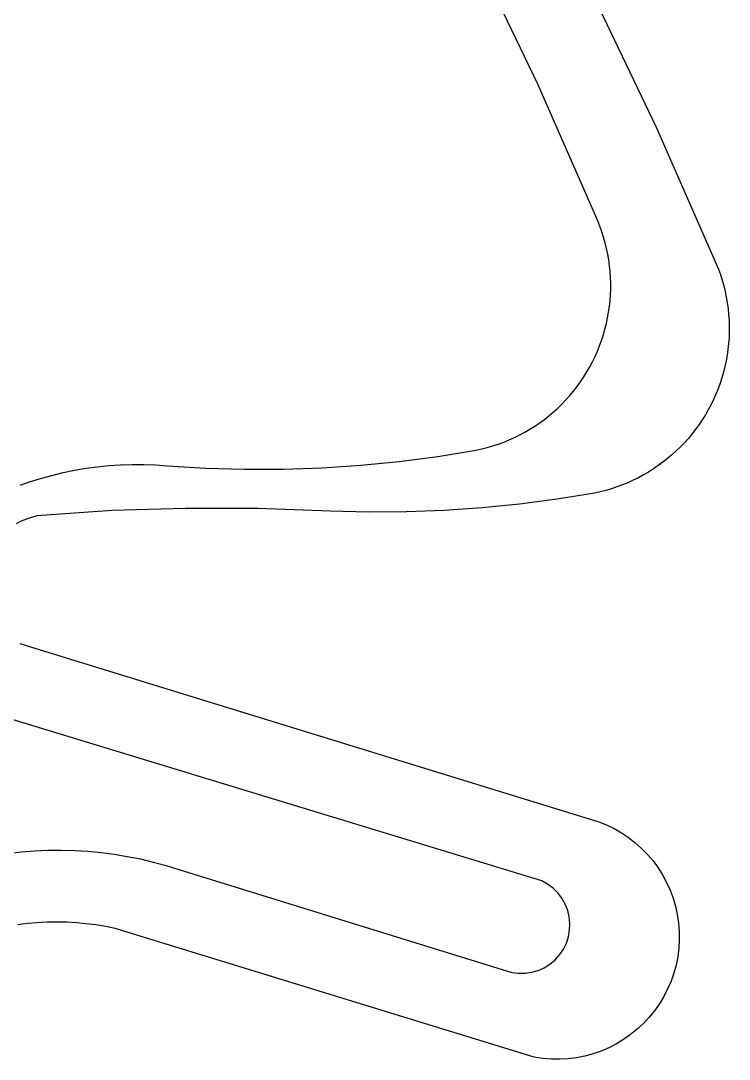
# Model space of a CAD drawing. Header units: millimetres. Extents: x 617751 to 636088, y 68402 to 77988.
# Drawn here: x 626776.1 to 626842.1, y 73664.1 to 73760.7 of the extents above; entities that cross this region are included whole.
import ezdxf

# ---------------------------------------------------------------- set-up
doc = ezdxf.new("R2010")
doc.units = ezdxf.units.MM
doc.header["$LTSCALE"] = 3
doc.header["$MEASUREMENT"] = 0
doc.layers.add('ALINHAMENTO PREDIAL', color=120, linetype='Continuous')

msp = doc.modelspace()

# ---------------------------------------------------------------- linework, layer by layer
at = {"layer": 'ALINHAMENTO PREDIAL'}
for points in [[(626776.09, 73717.541), (626776.933, 73717.843), (626777.966, 73718.17), (626779.009, 73718.461), (626780.062, 73718.716), (626781.123, 73718.935), (626782.19, 73719.116), (626783.264, 73719.261), (626784.341, 73719.369), (626785.422, 73719.439), (626786.505, 73719.471), (626787.588, 73719.467), (626788.67, 73719.425), (626789.75, 73719.345), (626793.351, 73719.133), (626796.957, 73719.033), (626800.564, 73719.046), (626804.168, 73719.172), (626807.767, 73719.411), (626811.357, 73719.762), (626814.934, 73720.225), (626818.495, 73720.8), (626819.024, 73720.916), (626819.549, 73721.05), (626820.068, 73721.202), (626820.582, 73721.373), (626821.09, 73721.56), (626821.591, 73721.766), (626822.084, 73721.988), (626822.57, 73722.228), (626823.047, 73722.484), (626823.515, 73722.757), (626823.973, 73723.045), (626824.421, 73723.35), (626824.857, 73723.67), (626825.283, 73724.004), (626825.697, 73724.354), (626826.098, 73724.717), (626826.487, 73725.094), (626826.862, 73725.485), (626827.223, 73725.888), (626827.57, 73726.303), (626827.903, 73726.73), (626828.221, 73727.169), (626828.523, 73727.618), (626828.809, 73728.078), (626829.079, 73728.547), (626829.333, 73729.025), (626829.57, 73729.512), (626829.791, 73730.006), (626829.993, 73730.508), (626830.179, 73731.017), (626830.346, 73731.532), (626830.496, 73732.052), (626830.627, 73732.578), (626830.74, 73733.107), (626830.835, 73733.64), (626830.911, 73734.176), (626830.969, 73734.715), (626831.008, 73735.255), (626831.028, 73735.796), (626831.029, 73736.337), (626831.012, 73736.878), (626830.975, 73737.419), (626830.92, 73737.957), (626830.847, 73738.494), (626830.755, 73739.027), (626830.644, 73739.557), (626830.515, 73740.083), (626830.368, 73740.604), (626830.203, 73741.12), (626830.02, 73741.629), (626829.82, 73742.132), (626824.243, 73754.846), (626818.242, 73767.365)], [(626776.09, 73717.541), (626776.933, 73717.843), (626777.966, 73718.17), (626779.009, 73718.461), (626780.062, 73718.716), (626781.123, 73718.935), (626782.19, 73719.116), (626783.264, 73719.261), (626784.341, 73719.369), (626785.422, 73719.439), (626786.505, 73719.471), (626787.588, 73719.467), (626788.67, 73719.425), (626789.75, 73719.345), (626793.351, 73719.133), (626796.957, 73719.033), (626800.564, 73719.046), (626804.168, 73719.172), (626807.767, 73719.411), (626811.357, 73719.762), (626814.934, 73720.225), (626818.495, 73720.8), (626819.024, 73720.916), (626819.549, 73721.05), (626820.068, 73721.202), (626820.582, 73721.373), (626821.09, 73721.56), (626821.591, 73721.766), (626822.084, 73721.988), (626822.57, 73722.228), (626823.047, 73722.484), (626823.515, 73722.757), (626823.973, 73723.045), (626824.421, 73723.35), (626824.857, 73723.67), (626825.283, 73724.004), (626825.697, 73724.354), (626826.098, 73724.717), (626826.487, 73725.094), (626826.862, 73725.485), (626827.223, 73725.888), (626827.57, 73726.303), (626827.903, 73726.73), (626828.221, 73727.169), (626828.523, 73727.618), (626828.809, 73728.078), (626829.079, 73728.547), (626829.333, 73729.025), (626829.57, 73729.512), (626829.791, 73730.006), (626829.993, 73730.508), (626830.179, 73731.017), (626830.346, 73731.532), (626830.496, 73732.052), (626830.627, 73732.578), (626830.74, 73733.107), (626830.835, 73733.64), (626830.911, 73734.176), (626830.969, 73734.715), (626831.008, 73735.255), (626831.028, 73735.796), (626831.029, 73736.337), (626831.012, 73736.878), (626830.975, 73737.419), (626830.92, 73737.957), (626830.847, 73738.494), (626830.755, 73739.027), (626830.644, 73739.557), (626830.515, 73740.083), (626830.368, 73740.604), (626830.203, 73741.12), (626830.02, 73741.629), (626829.82, 73742.132), (626824.243, 73754.846), (626818.242, 73767.365)], [(626776.09, 73717.541), (626776.933, 73717.843), (626777.966, 73718.17), (626779.009, 73718.461), (626780.062, 73718.716), (626781.123, 73718.935), (626782.19, 73719.116), (626783.264, 73719.261), (626784.341, 73719.369), (626785.422, 73719.439), (626786.505, 73719.471), (626787.588, 73719.467), (626788.67, 73719.425), (626789.75, 73719.345), (626793.351, 73719.133), (626796.957, 73719.033), (626800.564, 73719.046), (626804.168, 73719.172), (626807.767, 73719.411), (626811.357, 73719.762), (626814.934, 73720.225), (626818.495, 73720.8), (626819.024, 73720.916), (626819.549, 73721.05), (626820.068, 73721.202), (626820.582, 73721.373), (626821.09, 73721.56), (626821.591, 73721.766), (626822.084, 73721.988), (626822.57, 73722.228), (626823.047, 73722.484), (626823.515, 73722.757), (626823.973, 73723.045), (626824.421, 73723.35), (626824.857, 73723.67), (626825.283, 73724.004), (626825.697, 73724.354), (626826.098, 73724.717), (626826.487, 73725.094), (626826.862, 73725.485), (626827.223, 73725.888), (626827.57, 73726.303), (626827.903, 73726.73), (626828.221, 73727.169), (626828.523, 73727.618), (626828.809, 73728.078), (626829.079, 73728.547), (626829.333, 73729.025), (626829.57, 73729.512), (626829.791, 73730.006), (626829.993, 73730.508), (626830.179, 73731.017), (626830.346, 73731.532), (626830.496, 73732.052), (626830.627, 73732.578), (626830.74, 73733.107), (626830.835, 73733.64), (626830.911, 73734.176), (626830.969, 73734.715), (626831.008, 73735.255), (626831.028, 73735.796), (626831.029, 73736.337), (626831.012, 73736.878), (626830.975, 73737.419), (626830.92, 73737.957), (626830.847, 73738.494), (626830.755, 73739.027), (626830.644, 73739.557), (626830.515, 73740.083), (626830.368, 73740.604), (626830.203, 73741.12), (626830.02, 73741.629), (626829.82, 73742.132), (626824.243, 73754.846), (626818.242, 73767.365)], [(626776.09, 73717.541), (626776.933, 73717.843), (626777.966, 73718.17), (626779.009, 73718.461), (626780.062, 73718.716), (626781.123, 73718.935), (626782.19, 73719.116), (626783.264, 73719.261), (626784.341, 73719.369), (626785.422, 73719.439), (626786.505, 73719.471), (626787.588, 73719.467), (626788.67, 73719.425), (626789.75, 73719.345), (626793.351, 73719.133), (626796.957, 73719.033), (626800.564, 73719.046), (626804.168, 73719.172), (626807.767, 73719.411), (626811.357, 73719.762), (626814.934, 73720.225), (626818.495, 73720.8), (626819.024, 73720.916), (626819.549, 73721.05), (626820.068, 73721.202), (626820.582, 73721.373), (626821.09, 73721.56), (626821.591, 73721.766), (626822.084, 73721.988), (626822.57, 73722.228), (626823.047, 73722.484), (626823.515, 73722.757), (626823.973, 73723.045), (626824.421, 73723.35), (626824.857, 73723.67), (626825.283, 73724.004), (626825.697, 73724.354), (626826.098, 73724.717), (626826.487, 73725.094), (626826.862, 73725.485), (626827.223, 73725.888), (626827.57, 73726.303), (626827.903, 73726.73), (626828.221, 73727.169), (626828.523, 73727.618), (626828.809, 73728.078), (626829.079, 73728.547), (626829.333, 73729.025), (626829.57, 73729.512), (626829.791, 73730.006), (626829.993, 73730.508), (626830.179, 73731.017), (626830.346, 73731.532), (626830.496, 73732.052), (626830.627, 73732.578), (626830.74, 73733.107), (626830.835, 73733.64), (626830.911, 73734.176), (626830.969, 73734.715), (626831.008, 73735.255), (626831.028, 73735.796), (626831.029, 73736.337), (626831.012, 73736.878), (626830.975, 73737.419), (626830.92, 73737.957), (626830.847, 73738.494), (626830.755, 73739.027), (626830.644, 73739.557), (626830.515, 73740.083), (626830.368, 73740.604), (626830.203, 73741.12), (626830.02, 73741.629), (626829.82, 73742.132), (626824.243, 73754.846), (626818.242, 73767.365)], [(626776.09, 73717.541), (626776.933, 73717.843), (626777.966, 73718.17), (626779.009, 73718.461), (626780.062, 73718.716), (626781.123, 73718.935), (626782.19, 73719.116), (626783.264, 73719.261), (626784.341, 73719.369), (626785.422, 73719.439), (626786.505, 73719.471), (626787.588, 73719.467), (626788.67, 73719.425), (626789.75, 73719.345), (626793.351, 73719.133), (626796.957, 73719.033), (626800.564, 73719.046), (626804.168, 73719.172), (626807.767, 73719.411), (626811.357, 73719.762), (626814.934, 73720.225), (626818.495, 73720.8), (626819.024, 73720.916), (626819.549, 73721.05), (626820.068, 73721.202), (626820.582, 73721.373), (626821.09, 73721.56), (626821.591, 73721.766), (626822.084, 73721.988), (626822.57, 73722.228), (626823.047, 73722.484), (626823.515, 73722.757), (626823.973, 73723.045), (626824.421, 73723.35), (626824.857, 73723.67), (626825.283, 73724.004), (626825.697, 73724.354), (626826.098, 73724.717), (626826.487, 73725.094), (626826.862, 73725.485), (626827.223, 73725.888), (626827.57, 73726.303), (626827.903, 73726.73), (626828.221, 73727.169), (626828.523, 73727.618), (626828.809, 73728.078), (626829.079, 73728.547), (626829.333, 73729.025), (626829.57, 73729.512), (626829.791, 73730.006), (626829.993, 73730.508), (626830.179, 73731.017), (626830.346, 73731.532), (626830.496, 73732.052), (626830.627, 73732.578), (626830.74, 73733.107), (626830.835, 73733.64), (626830.911, 73734.176), (626830.969, 73734.715), (626831.008, 73735.255), (626831.028, 73735.796), (626831.029, 73736.337), (626831.012, 73736.878), (626830.975, 73737.419), (626830.92, 73737.957), (626830.847, 73738.494), (626830.755, 73739.027), (626830.644, 73739.557), (626830.515, 73740.083), (626830.368, 73740.604), (626830.203, 73741.12), (626830.02, 73741.629), (626829.82, 73742.132), (626824.243, 73754.846), (626818.242, 73767.365)], [(626776.09, 73717.541), (626776.933, 73717.843), (626777.966, 73718.17), (626779.009, 73718.461), (626780.062, 73718.716), (626781.123, 73718.935), (626782.19, 73719.116), (626783.264, 73719.261), (626784.341, 73719.369), (626785.422, 73719.439), (626786.505, 73719.471), (626787.588, 73719.467), (626788.67, 73719.425), (626789.75, 73719.345), (626793.351, 73719.133), (626796.957, 73719.033), (626800.564, 73719.046), (626804.168, 73719.172), (626807.767, 73719.411), (626811.357, 73719.762), (626814.934, 73720.225), (626818.495, 73720.8), (626819.024, 73720.916), (626819.549, 73721.05), (626820.068, 73721.202), (626820.582, 73721.373), (626821.09, 73721.56), (626821.591, 73721.766), (626822.084, 73721.988), (626822.57, 73722.228), (626823.047, 73722.484), (626823.515, 73722.757), (626823.973, 73723.045), (626824.421, 73723.35), (626824.857, 73723.67), (626825.283, 73724.004), (626825.697, 73724.354), (626826.098, 73724.717), (626826.487, 73725.094), (626826.862, 73725.485), (626827.223, 73725.888), (626827.57, 73726.303), (626827.903, 73726.73), (626828.221, 73727.169), (626828.523, 73727.618), (626828.809, 73728.078), (626829.079, 73728.547), (626829.333, 73729.025), (626829.57, 73729.512), (626829.791, 73730.006), (626829.993, 73730.508), (626830.179, 73731.017), (626830.346, 73731.532), (626830.496, 73732.052), (626830.627, 73732.578), (626830.74, 73733.107), (626830.835, 73733.64), (626830.911, 73734.176), (626830.969, 73734.715), (626831.008, 73735.255), (626831.028, 73735.796), (626831.029, 73736.337), (626831.012, 73736.878), (626830.975, 73737.419), (626830.92, 73737.957), (626830.847, 73738.494), (626830.755, 73739.027), (626830.644, 73739.557), (626830.515, 73740.083), (626830.368, 73740.604), (626830.203, 73741.12), (626830.02, 73741.629), (626829.82, 73742.132), (626824.243, 73754.846), (626818.242, 73767.365)], [(626776.09, 73717.541), (626776.933, 73717.843), (626777.966, 73718.17), (626779.009, 73718.461), (626780.062, 73718.716), (626781.123, 73718.935), (626782.19, 73719.116), (626783.264, 73719.261), (626784.341, 73719.369), (626785.422, 73719.439), (626786.505, 73719.471), (626787.588, 73719.467), (626788.67, 73719.425), (626789.75, 73719.345), (626793.351, 73719.133), (626796.957, 73719.033), (626800.564, 73719.046), (626804.168, 73719.172), (626807.767, 73719.411), (626811.357, 73719.762), (626814.934, 73720.225), (626818.495, 73720.8), (626819.024, 73720.916), (626819.549, 73721.05), (626820.068, 73721.202), (626820.582, 73721.373), (626821.09, 73721.56), (626821.591, 73721.766), (626822.084, 73721.988), (626822.57, 73722.228), (626823.047, 73722.484), (626823.515, 73722.757), (626823.973, 73723.045), (626824.421, 73723.35), (626824.857, 73723.67), (626825.283, 73724.004), (626825.697, 73724.354), (626826.098, 73724.717), (626826.487, 73725.094), (626826.862, 73725.485), (626827.223, 73725.888), (626827.57, 73726.303), (626827.903, 73726.73), (626828.221, 73727.169), (626828.523, 73727.618), (626828.809, 73728.078), (626829.079, 73728.547), (626829.333, 73729.025), (626829.57, 73729.512), (626829.791, 73730.006), (626829.993, 73730.508), (626830.179, 73731.017), (626830.346, 73731.532), (626830.496, 73732.052), (626830.627, 73732.578), (626830.74, 73733.107), (626830.835, 73733.64), (626830.911, 73734.176), (626830.969, 73734.715), (626831.008, 73735.255), (626831.028, 73735.796), (626831.029, 73736.337), (626831.012, 73736.878), (626830.975, 73737.419), (626830.92, 73737.957), (626830.847, 73738.494), (626830.755, 73739.027), (626830.644, 73739.557), (626830.515, 73740.083), (626830.368, 73740.604), (626830.203, 73741.12), (626830.02, 73741.629), (626829.82, 73742.132), (626824.243, 73754.846), (626818.242, 73767.365)], [(626776.09, 73717.541), (626776.933, 73717.843), (626777.966, 73718.17), (626779.009, 73718.461), (626780.062, 73718.716), (626781.123, 73718.935), (626782.19, 73719.116), (626783.264, 73719.261), (626784.341, 73719.369), (626785.422, 73719.439), (626786.505, 73719.471), (626787.588, 73719.467), (626788.67, 73719.425), (626789.75, 73719.345), (626793.351, 73719.133), (626796.957, 73719.033), (626800.564, 73719.046), (626804.168, 73719.172), (626807.767, 73719.411), (626811.357, 73719.762), (626814.934, 73720.225), (626818.495, 73720.8), (626819.024, 73720.916), (626819.549, 73721.05), (626820.068, 73721.202), (626820.582, 73721.373), (626821.09, 73721.56), (626821.591, 73721.766), (626822.084, 73721.988), (626822.57, 73722.228), (626823.047, 73722.484), (626823.515, 73722.757), (626823.973, 73723.045), (626824.421, 73723.35), (626824.857, 73723.67), (626825.283, 73724.004), (626825.697, 73724.354), (626826.098, 73724.717), (626826.487, 73725.094), (626826.862, 73725.485), (626827.223, 73725.888), (626827.57, 73726.303), (626827.903, 73726.73), (626828.221, 73727.169), (626828.523, 73727.618), (626828.809, 73728.078), (626829.079, 73728.547), (626829.333, 73729.025), (626829.57, 73729.512), (626829.791, 73730.006), (626829.993, 73730.508), (626830.179, 73731.017), (626830.346, 73731.532), (626830.496, 73732.052), (626830.627, 73732.578), (626830.74, 73733.107), (626830.835, 73733.64), (626830.911, 73734.176), (626830.969, 73734.715), (626831.008, 73735.255), (626831.028, 73735.796), (626831.029, 73736.337), (626831.012, 73736.878), (626830.975, 73737.419), (626830.92, 73737.957), (626830.847, 73738.494), (626830.755, 73739.027), (626830.644, 73739.557), (626830.515, 73740.083), (626830.368, 73740.604), (626830.203, 73741.12), (626830.02, 73741.629), (626829.82, 73742.132), (626824.243, 73754.846), (626818.242, 73767.365)], [(626829.275, 73763.376), (626835.276, 73750.857), (626840.853, 73738.143), (626841.053, 73737.64), (626841.236, 73737.131), (626841.401, 73736.615), (626841.548, 73736.094), (626841.677, 73735.568), (626841.788, 73735.038), (626841.88, 73734.505), (626841.953, 73733.968), (626842.008, 73733.43), (626842.045, 73732.889), (626842.062, 73732.348), (626842.061, 73731.807), (626842.041, 73731.266), (626842.002, 73730.726), (626841.944, 73730.187), (626841.868, 73729.651), (626841.773, 73729.118), (626841.66, 73728.589), (626841.529, 73728.063), (626841.379, 73727.543), (626841.212, 73727.028), (626841.026, 73726.52), (626840.824, 73726.017), (626840.604, 73725.523), (626840.366, 73725.036), (626840.112, 73724.558), (626839.842, 73724.089), (626839.556, 73723.629), (626839.254, 73723.18), (626838.936, 73722.741), (626838.603, 73722.314), (626838.256, 73721.899), (626837.895, 73721.496), (626837.52, 73721.105), (626837.131, 73720.728), (626836.73, 73720.365), (626836.316, 73720.015), (626835.891, 73719.681), (626835.454, 73719.361), (626835.006, 73719.057), (626834.548, 73718.768), (626834.08, 73718.495), (626833.603, 73718.239), (626833.118, 73717.999), (626832.624, 73717.777), (626832.123, 73717.571), (626831.615, 73717.384), (626831.101, 73717.213), (626830.582, 73717.061), (626830.057, 73716.927), (626829.528, 73716.811), (626826.05, 73716.248), (626822.556, 73715.792), (626819.049, 73715.442), (626815.534, 73715.2), (626812.013, 73715.066), (626808.489, 73715.039), (626804.967, 73715.12), (626798.195, 73715.37), (626791.418, 73715.389), (626784.645, 73715.178), (626777.632, 73714.683), (626777.136, 73714.551), (626776.65, 73714.385), (626776.176, 73714.188), (626775.717, 73713.959)], [(626829.275, 73763.376), (626835.276, 73750.857), (626840.853, 73738.143), (626841.053, 73737.64), (626841.236, 73737.131), (626841.401, 73736.615), (626841.548, 73736.094), (626841.677, 73735.568), (626841.788, 73735.038), (626841.88, 73734.505), (626841.953, 73733.968), (626842.008, 73733.43), (626842.045, 73732.889), (626842.062, 73732.348), (626842.061, 73731.807), (626842.041, 73731.266), (626842.002, 73730.726), (626841.944, 73730.187), (626841.868, 73729.651), (626841.773, 73729.118), (626841.66, 73728.589), (626841.529, 73728.063), (626841.379, 73727.543), (626841.212, 73727.028), (626841.026, 73726.52), (626840.824, 73726.017), (626840.604, 73725.523), (626840.366, 73725.036), (626840.112, 73724.558), (626839.842, 73724.089), (626839.556, 73723.629), (626839.254, 73723.18), (626838.936, 73722.741), (626838.603, 73722.314), (626838.256, 73721.899), (626837.895, 73721.496), (626837.52, 73721.105), (626837.131, 73720.728), (626836.73, 73720.365), (626836.316, 73720.015), (626835.891, 73719.681), (626835.454, 73719.361), (626835.006, 73719.057), (626834.548, 73718.768), (626834.08, 73718.495), (626833.603, 73718.239), (626833.118, 73717.999), (626832.624, 73717.777), (626832.123, 73717.571), (626831.615, 73717.384), (626831.101, 73717.213), (626830.582, 73717.061), (626830.057, 73716.927), (626829.528, 73716.811), (626826.05, 73716.248), (626822.556, 73715.792), (626819.049, 73715.442), (626815.534, 73715.2), (626812.013, 73715.066), (626808.489, 73715.039), (626804.967, 73715.12), (626798.195, 73715.37), (626791.418, 73715.389), (626784.645, 73715.178), (626777.632, 73714.683), (626777.136, 73714.551), (626776.65, 73714.385), (626776.176, 73714.188), (626775.717, 73713.959)], [(626829.275, 73763.376), (626835.276, 73750.857), (626840.853, 73738.143), (626841.053, 73737.64), (626841.236, 73737.131), (626841.401, 73736.615), (626841.548, 73736.094), (626841.677, 73735.568), (626841.788, 73735.038), (626841.88, 73734.505), (626841.953, 73733.968), (626842.008, 73733.43), (626842.045, 73732.889), (626842.062, 73732.348), (626842.061, 73731.807), (626842.041, 73731.266), (626842.002, 73730.726), (626841.944, 73730.187), (626841.868, 73729.651), (626841.773, 73729.118), (626841.66, 73728.589), (626841.529, 73728.063), (626841.379, 73727.543), (626841.212, 73727.028), (626841.026, 73726.52), (626840.824, 73726.017), (626840.604, 73725.523), (626840.366, 73725.036), (626840.112, 73724.558), (626839.842, 73724.089), (626839.556, 73723.629), (626839.254, 73723.18), (626838.936, 73722.741), (626838.603, 73722.314), (626838.256, 73721.899), (626837.895, 73721.496), (626837.52, 73721.105), (626837.131, 73720.728), (626836.73, 73720.365), (626836.316, 73720.015), (626835.891, 73719.681), (626835.454, 73719.361), (626835.006, 73719.057), (626834.548, 73718.768), (626834.08, 73718.495), (626833.603, 73718.239), (626833.118, 73717.999), (626832.624, 73717.777), (626832.123, 73717.571), (626831.615, 73717.384), (626831.101, 73717.213), (626830.582, 73717.061), (626830.057, 73716.927), (626829.528, 73716.811), (626826.05, 73716.248), (626822.556, 73715.792), (626819.049, 73715.442), (626815.534, 73715.2), (626812.013, 73715.066), (626808.489, 73715.039), (626804.967, 73715.12), (626798.195, 73715.37), (626791.418, 73715.389), (626784.645, 73715.178), (626777.632, 73714.683), (626777.136, 73714.551), (626776.65, 73714.385), (626776.176, 73714.188), (626775.717, 73713.959)], [(626829.275, 73763.376), (626835.276, 73750.857), (626840.853, 73738.143), (626841.053, 73737.64), (626841.236, 73737.131), (626841.401, 73736.615), (626841.548, 73736.094), (626841.677, 73735.568), (626841.788, 73735.038), (626841.88, 73734.505), (626841.953, 73733.968), (626842.008, 73733.43), (626842.045, 73732.889), (626842.062, 73732.348), (626842.061, 73731.807), (626842.041, 73731.266), (626842.002, 73730.726), (626841.944, 73730.187), (626841.868, 73729.651), (626841.773, 73729.118), (626841.66, 73728.589), (626841.529, 73728.063), (626841.379, 73727.543), (626841.212, 73727.028), (626841.026, 73726.52), (626840.824, 73726.017), (626840.604, 73725.523), (626840.366, 73725.036), (626840.112, 73724.558), (626839.842, 73724.089), (626839.556, 73723.629), (626839.254, 73723.18), (626838.936, 73722.741), (626838.603, 73722.314), (626838.256, 73721.899), (626837.895, 73721.496), (626837.52, 73721.105), (626837.131, 73720.728), (626836.73, 73720.365), (626836.316, 73720.015), (626835.891, 73719.681), (626835.454, 73719.361), (626835.006, 73719.057), (626834.548, 73718.768), (626834.08, 73718.495), (626833.603, 73718.239), (626833.118, 73717.999), (626832.624, 73717.777), (626832.123, 73717.571), (626831.615, 73717.384), (626831.101, 73717.213), (626830.582, 73717.061), (626830.057, 73716.927), (626829.528, 73716.811), (626826.05, 73716.248), (626822.556, 73715.792), (626819.049, 73715.442), (626815.534, 73715.2), (626812.013, 73715.066), (626808.489, 73715.039), (626804.967, 73715.12), (626798.195, 73715.37), (626791.418, 73715.389), (626784.645, 73715.178), (626777.632, 73714.683), (626777.136, 73714.551), (626776.65, 73714.385), (626776.176, 73714.188), (626775.717, 73713.959)], [(626829.275, 73763.376), (626835.276, 73750.857), (626840.853, 73738.143), (626841.053, 73737.64), (626841.236, 73737.131), (626841.401, 73736.615), (626841.548, 73736.094), (626841.677, 73735.568), (626841.788, 73735.038), (626841.88, 73734.505), (626841.953, 73733.968), (626842.008, 73733.43), (626842.045, 73732.889), (626842.062, 73732.348), (626842.061, 73731.807), (626842.041, 73731.266), (626842.002, 73730.726), (626841.944, 73730.187), (626841.868, 73729.651), (626841.773, 73729.118), (626841.66, 73728.589), (626841.529, 73728.063), (626841.379, 73727.543), (626841.212, 73727.028), (626841.026, 73726.52), (626840.824, 73726.017), (626840.604, 73725.523), (626840.366, 73725.036), (626840.112, 73724.558), (626839.842, 73724.089), (626839.556, 73723.629), (626839.254, 73723.18), (626838.936, 73722.741), (626838.603, 73722.314), (626838.256, 73721.899), (626837.895, 73721.496), (626837.52, 73721.105), (626837.131, 73720.728), (626836.73, 73720.365), (626836.316, 73720.015), (626835.891, 73719.681), (626835.454, 73719.361), (626835.006, 73719.057), (626834.548, 73718.768), (626834.08, 73718.495), (626833.603, 73718.239), (626833.118, 73717.999), (626832.624, 73717.777), (626832.123, 73717.571), (626831.615, 73717.384), (626831.101, 73717.213), (626830.582, 73717.061), (626830.057, 73716.927), (626829.528, 73716.811), (626826.05, 73716.248), (626822.556, 73715.792), (626819.049, 73715.442), (626815.534, 73715.2), (626812.013, 73715.066), (626808.489, 73715.039), (626804.967, 73715.12), (626798.195, 73715.37), (626791.418, 73715.389), (626784.645, 73715.178), (626777.632, 73714.683), (626777.136, 73714.551), (626776.65, 73714.385), (626776.176, 73714.188), (626775.717, 73713.959)], [(626829.275, 73763.376), (626835.276, 73750.857), (626840.853, 73738.143), (626841.053, 73737.64), (626841.236, 73737.131), (626841.401, 73736.615), (626841.548, 73736.094), (626841.677, 73735.568), (626841.788, 73735.038), (626841.88, 73734.505), (626841.953, 73733.968), (626842.008, 73733.43), (626842.045, 73732.889), (626842.062, 73732.348), (626842.061, 73731.807), (626842.041, 73731.266), (626842.002, 73730.726), (626841.944, 73730.187), (626841.868, 73729.651), (626841.773, 73729.118), (626841.66, 73728.589), (626841.529, 73728.063), (626841.379, 73727.543), (626841.212, 73727.028), (626841.026, 73726.52), (626840.824, 73726.017), (626840.604, 73725.523), (626840.366, 73725.036), (626840.112, 73724.558), (626839.842, 73724.089), (626839.556, 73723.629), (626839.254, 73723.18), (626838.936, 73722.741), (626838.603, 73722.314), (626838.256, 73721.899), (626837.895, 73721.496), (626837.52, 73721.105), (626837.131, 73720.728), (626836.73, 73720.365), (626836.316, 73720.015), (626835.891, 73719.681), (626835.454, 73719.361), (626835.006, 73719.057), (626834.548, 73718.768), (626834.08, 73718.495), (626833.603, 73718.239), (626833.118, 73717.999), (626832.624, 73717.777), (626832.123, 73717.571), (626831.615, 73717.384), (626831.101, 73717.213), (626830.582, 73717.061), (626830.057, 73716.927), (626829.528, 73716.811), (626826.05, 73716.248), (626822.556, 73715.792), (626819.049, 73715.442), (626815.534, 73715.2), (626812.013, 73715.066), (626808.489, 73715.039), (626804.967, 73715.12), (626798.195, 73715.37), (626791.418, 73715.389), (626784.645, 73715.178), (626777.632, 73714.683), (626777.136, 73714.551), (626776.65, 73714.385), (626776.176, 73714.188), (626775.717, 73713.959)], [(626829.275, 73763.376), (626835.276, 73750.857), (626840.853, 73738.143), (626841.053, 73737.64), (626841.236, 73737.131), (626841.401, 73736.615), (626841.548, 73736.094), (626841.677, 73735.568), (626841.788, 73735.038), (626841.88, 73734.505), (626841.953, 73733.968), (626842.008, 73733.43), (626842.045, 73732.889), (626842.062, 73732.348), (626842.061, 73731.807), (626842.041, 73731.266), (626842.002, 73730.726), (626841.944, 73730.187), (626841.868, 73729.651), (626841.773, 73729.118), (626841.66, 73728.589), (626841.529, 73728.063), (626841.379, 73727.543), (626841.212, 73727.028), (626841.026, 73726.52), (626840.824, 73726.017), (626840.604, 73725.523), (626840.366, 73725.036), (626840.112, 73724.558), (626839.842, 73724.089), (626839.556, 73723.629), (626839.254, 73723.18), (626838.936, 73722.741), (626838.603, 73722.314), (626838.256, 73721.899), (626837.895, 73721.496), (626837.52, 73721.105), (626837.131, 73720.728), (626836.73, 73720.365), (626836.316, 73720.015), (626835.891, 73719.681), (626835.454, 73719.361), (626835.006, 73719.057), (626834.548, 73718.768), (626834.08, 73718.495), (626833.603, 73718.239), (626833.118, 73717.999), (626832.624, 73717.777), (626832.123, 73717.571), (626831.615, 73717.384), (626831.101, 73717.213), (626830.582, 73717.061), (626830.057, 73716.927), (626829.528, 73716.811), (626826.05, 73716.248), (626822.556, 73715.792), (626819.049, 73715.442), (626815.534, 73715.2), (626812.013, 73715.066), (626808.489, 73715.039), (626804.967, 73715.12), (626798.195, 73715.37), (626791.418, 73715.389), (626784.645, 73715.178), (626777.632, 73714.683), (626777.136, 73714.551), (626776.65, 73714.385), (626776.176, 73714.188), (626775.717, 73713.959)], [(626829.275, 73763.376), (626835.276, 73750.857), (626840.853, 73738.143), (626841.053, 73737.64), (626841.236, 73737.131), (626841.401, 73736.615), (626841.548, 73736.094), (626841.677, 73735.568), (626841.788, 73735.038), (626841.88, 73734.505), (626841.953, 73733.968), (626842.008, 73733.43), (626842.045, 73732.889), (626842.062, 73732.348), (626842.061, 73731.807), (626842.041, 73731.266), (626842.002, 73730.726), (626841.944, 73730.187), (626841.868, 73729.651), (626841.773, 73729.118), (626841.66, 73728.589), (626841.529, 73728.063), (626841.379, 73727.543), (626841.212, 73727.028), (626841.026, 73726.52), (626840.824, 73726.017), (626840.604, 73725.523), (626840.366, 73725.036), (626840.112, 73724.558), (626839.842, 73724.089), (626839.556, 73723.629), (626839.254, 73723.18), (626838.936, 73722.741), (626838.603, 73722.314), (626838.256, 73721.899), (626837.895, 73721.496), (626837.52, 73721.105), (626837.131, 73720.728), (626836.73, 73720.365), (626836.316, 73720.015), (626835.891, 73719.681), (626835.454, 73719.361), (626835.006, 73719.057), (626834.548, 73718.768), (626834.08, 73718.495), (626833.603, 73718.239), (626833.118, 73717.999), (626832.624, 73717.777), (626832.123, 73717.571), (626831.615, 73717.384), (626831.101, 73717.213), (626830.582, 73717.061), (626830.057, 73716.927), (626829.528, 73716.811), (626826.05, 73716.248), (626822.556, 73715.792), (626819.049, 73715.442), (626815.534, 73715.2), (626812.013, 73715.066), (626808.489, 73715.039), (626804.967, 73715.12), (626798.195, 73715.37), (626791.418, 73715.389), (626784.645, 73715.178), (626777.632, 73714.683), (626777.136, 73714.551), (626776.65, 73714.385), (626776.176, 73714.188), (626775.717, 73713.959)], [(626776.036, 73702.818), (626776.628, 73702.624), (626829.916, 73686.242), (626830.648, 73685.947), (626831.358, 73685.602), (626832.042, 73685.209), (626832.697, 73684.77), (626833.32, 73684.286), (626833.908, 73683.76), (626834.459, 73683.195), (626834.969, 73682.593), (626835.436, 73681.957), (626835.858, 73681.29), (626836.233, 73680.596), (626836.558, 73679.877), (626836.834, 73679.137), (626837.057, 73678.381), (626837.228, 73677.61), (626837.344, 73676.83), (626837.407, 73676.043), (626837.415, 73675.254), (626837.368, 73674.467), (626837.267, 73673.684), (626837.112, 73672.911), (626836.904, 73672.15), (626836.643, 73671.405), (626836.332, 73670.68), (626835.971, 73669.978), (626835.562, 73669.303), (626835.108, 73668.658), (626834.61, 73668.046), (626834.071, 73667.47), (626833.494, 73666.932), (626832.88, 73666.436), (626832.234, 73665.983), (626831.558, 73665.576), (626830.855, 73665.217), (626830.129, 73664.908), (626829.384, 73664.649), (626828.622, 73664.443), (626827.848, 73664.29), (626827.066, 73664.191), (626826.278, 73664.146), (626825.489, 73664.156), (626824.702, 73664.221), (626823.922, 73664.339), (626784.929, 73676.316), (626784.033, 73676.493), (626783.131, 73676.637), (626782.225, 73676.75), (626781.315, 73676.832), (626780.403, 73676.882), (626779.49, 73676.899), (626778.577, 73676.885), (626777.664, 73676.839), (626776.754, 73676.762), (626775.848, 73676.652)], [(626776.036, 73702.818), (626776.628, 73702.624), (626829.916, 73686.242), (626830.648, 73685.947), (626831.358, 73685.602), (626832.042, 73685.209), (626832.697, 73684.77), (626833.32, 73684.286), (626833.908, 73683.76), (626834.459, 73683.195), (626834.969, 73682.593), (626835.436, 73681.957), (626835.858, 73681.29), (626836.233, 73680.596), (626836.558, 73679.877), (626836.834, 73679.137), (626837.057, 73678.381), (626837.228, 73677.61), (626837.344, 73676.83), (626837.407, 73676.043), (626837.415, 73675.254), (626837.368, 73674.467), (626837.267, 73673.684), (626837.112, 73672.911), (626836.904, 73672.15), (626836.643, 73671.405), (626836.332, 73670.68), (626835.971, 73669.978), (626835.562, 73669.303), (626835.108, 73668.658), (626834.61, 73668.046), (626834.071, 73667.47), (626833.494, 73666.932), (626832.88, 73666.436), (626832.234, 73665.983), (626831.558, 73665.576), (626830.855, 73665.217), (626830.129, 73664.908), (626829.384, 73664.649), (626828.622, 73664.443), (626827.848, 73664.29), (626827.066, 73664.191), (626826.278, 73664.146), (626825.489, 73664.156), (626824.702, 73664.221), (626823.922, 73664.339), (626784.929, 73676.316), (626784.033, 73676.493), (626783.131, 73676.637), (626782.225, 73676.75), (626781.315, 73676.832), (626780.403, 73676.882), (626779.49, 73676.899), (626778.577, 73676.885), (626777.664, 73676.839), (626776.754, 73676.762), (626775.848, 73676.652)], [(626776.036, 73702.818), (626776.628, 73702.624), (626829.916, 73686.242), (626830.648, 73685.947), (626831.358, 73685.602), (626832.042, 73685.209), (626832.697, 73684.77), (626833.32, 73684.286), (626833.908, 73683.76), (626834.459, 73683.195), (626834.969, 73682.593), (626835.436, 73681.957), (626835.858, 73681.29), (626836.233, 73680.596), (626836.558, 73679.877), (626836.834, 73679.137), (626837.057, 73678.381), (626837.228, 73677.61), (626837.344, 73676.83), (626837.407, 73676.043), (626837.415, 73675.254), (626837.368, 73674.467), (626837.267, 73673.684), (626837.112, 73672.911), (626836.904, 73672.15), (626836.643, 73671.405), (626836.332, 73670.68), (626835.971, 73669.978), (626835.562, 73669.303), (626835.108, 73668.658), (626834.61, 73668.046), (626834.071, 73667.47), (626833.494, 73666.932), (626832.88, 73666.436), (626832.234, 73665.983), (626831.558, 73665.576), (626830.855, 73665.217), (626830.129, 73664.908), (626829.384, 73664.649), (626828.622, 73664.443), (626827.848, 73664.29), (626827.066, 73664.191), (626826.278, 73664.146), (626825.489, 73664.156), (626824.702, 73664.221), (626823.922, 73664.339), (626784.929, 73676.316), (626784.033, 73676.493), (626783.131, 73676.637), (626782.225, 73676.75), (626781.315, 73676.832), (626780.403, 73676.882), (626779.49, 73676.899), (626778.577, 73676.885), (626777.664, 73676.839), (626776.754, 73676.762), (626775.848, 73676.652)], [(626776.036, 73702.818), (626776.628, 73702.624), (626829.916, 73686.242), (626830.648, 73685.947), (626831.358, 73685.602), (626832.042, 73685.209), (626832.697, 73684.77), (626833.32, 73684.286), (626833.908, 73683.76), (626834.459, 73683.195), (626834.969, 73682.593), (626835.436, 73681.957), (626835.858, 73681.29), (626836.233, 73680.596), (626836.558, 73679.877), (626836.834, 73679.137), (626837.057, 73678.381), (626837.228, 73677.61), (626837.344, 73676.83), (626837.407, 73676.043), (626837.415, 73675.254), (626837.368, 73674.467), (626837.267, 73673.684), (626837.112, 73672.911), (626836.904, 73672.15), (626836.643, 73671.405), (626836.332, 73670.68), (626835.971, 73669.978), (626835.562, 73669.303), (626835.108, 73668.658), (626834.61, 73668.046), (626834.071, 73667.47), (626833.494, 73666.932), (626832.88, 73666.436), (626832.234, 73665.983), (626831.558, 73665.576), (626830.855, 73665.217), (626830.129, 73664.908), (626829.384, 73664.649), (626828.622, 73664.443), (626827.848, 73664.29), (626827.066, 73664.191), (626826.278, 73664.146), (626825.489, 73664.156), (626824.702, 73664.221), (626823.922, 73664.339), (626784.929, 73676.316), (626784.033, 73676.493), (626783.131, 73676.637), (626782.225, 73676.75), (626781.315, 73676.832), (626780.403, 73676.882), (626779.49, 73676.899), (626778.577, 73676.885), (626777.664, 73676.839), (626776.754, 73676.762), (626775.848, 73676.652)], [(626776.036, 73702.818), (626776.628, 73702.624), (626829.916, 73686.242), (626830.648, 73685.947), (626831.358, 73685.602), (626832.042, 73685.209), (626832.697, 73684.77), (626833.32, 73684.286), (626833.908, 73683.76), (626834.459, 73683.195), (626834.969, 73682.593), (626835.436, 73681.957), (626835.858, 73681.29), (626836.233, 73680.596), (626836.558, 73679.877), (626836.834, 73679.137), (626837.057, 73678.381), (626837.228, 73677.61), (626837.344, 73676.83), (626837.407, 73676.043), (626837.415, 73675.254), (626837.368, 73674.467), (626837.267, 73673.684), (626837.112, 73672.911), (626836.904, 73672.15), (626836.643, 73671.405), (626836.332, 73670.68), (626835.971, 73669.978), (626835.562, 73669.303), (626835.108, 73668.658), (626834.61, 73668.046), (626834.071, 73667.47), (626833.494, 73666.932), (626832.88, 73666.436), (626832.234, 73665.983), (626831.558, 73665.576), (626830.855, 73665.217), (626830.129, 73664.908), (626829.384, 73664.649), (626828.622, 73664.443), (626827.848, 73664.29), (626827.066, 73664.191), (626826.278, 73664.146), (626825.489, 73664.156), (626824.702, 73664.221), (626823.922, 73664.339), (626784.929, 73676.316), (626784.033, 73676.493), (626783.131, 73676.637), (626782.225, 73676.75), (626781.315, 73676.832), (626780.403, 73676.882), (626779.49, 73676.899), (626778.577, 73676.885), (626777.664, 73676.839), (626776.754, 73676.762), (626775.848, 73676.652)], [(626776.036, 73702.818), (626776.628, 73702.624), (626829.916, 73686.242), (626830.648, 73685.947), (626831.358, 73685.602), (626832.042, 73685.209), (626832.697, 73684.77), (626833.32, 73684.286), (626833.908, 73683.76), (626834.459, 73683.195), (626834.969, 73682.593), (626835.436, 73681.957), (626835.858, 73681.29), (626836.233, 73680.596), (626836.558, 73679.877), (626836.834, 73679.137), (626837.057, 73678.381), (626837.228, 73677.61), (626837.344, 73676.83), (626837.407, 73676.043), (626837.415, 73675.254), (626837.368, 73674.467), (626837.267, 73673.684), (626837.112, 73672.911), (626836.904, 73672.15), (626836.643, 73671.405), (626836.332, 73670.68), (626835.971, 73669.978), (626835.562, 73669.303), (626835.108, 73668.658), (626834.61, 73668.046), (626834.071, 73667.47), (626833.494, 73666.932), (626832.88, 73666.436), (626832.234, 73665.983), (626831.558, 73665.576), (626830.855, 73665.217), (626830.129, 73664.908), (626829.384, 73664.649), (626828.622, 73664.443), (626827.848, 73664.29), (626827.066, 73664.191), (626826.278, 73664.146), (626825.489, 73664.156), (626824.702, 73664.221), (626823.922, 73664.339), (626784.929, 73676.316), (626784.033, 73676.493), (626783.131, 73676.637), (626782.225, 73676.75), (626781.315, 73676.832), (626780.403, 73676.882), (626779.49, 73676.899), (626778.577, 73676.885), (626777.664, 73676.839), (626776.754, 73676.762), (626775.848, 73676.652)], [(626776.036, 73702.818), (626776.628, 73702.624), (626829.916, 73686.242), (626830.648, 73685.947), (626831.358, 73685.602), (626832.042, 73685.209), (626832.697, 73684.77), (626833.32, 73684.286), (626833.908, 73683.76), (626834.459, 73683.195), (626834.969, 73682.593), (626835.436, 73681.957), (626835.858, 73681.29), (626836.233, 73680.596), (626836.558, 73679.877), (626836.834, 73679.137), (626837.057, 73678.381), (626837.228, 73677.61), (626837.344, 73676.83), (626837.407, 73676.043), (626837.415, 73675.254), (626837.368, 73674.467), (626837.267, 73673.684), (626837.112, 73672.911), (626836.904, 73672.15), (626836.643, 73671.405), (626836.332, 73670.68), (626835.971, 73669.978), (626835.562, 73669.303), (626835.108, 73668.658), (626834.61, 73668.046), (626834.071, 73667.47), (626833.494, 73666.932), (626832.88, 73666.436), (626832.234, 73665.983), (626831.558, 73665.576), (626830.855, 73665.217), (626830.129, 73664.908), (626829.384, 73664.649), (626828.622, 73664.443), (626827.848, 73664.29), (626827.066, 73664.191), (626826.278, 73664.146), (626825.489, 73664.156), (626824.702, 73664.221), (626823.922, 73664.339), (626784.929, 73676.316), (626784.033, 73676.493), (626783.131, 73676.637), (626782.225, 73676.75), (626781.315, 73676.832), (626780.403, 73676.882), (626779.49, 73676.899), (626778.577, 73676.885), (626777.664, 73676.839), (626776.754, 73676.762), (626775.848, 73676.652)], [(626776.036, 73702.818), (626776.628, 73702.624), (626829.916, 73686.242), (626830.648, 73685.947), (626831.358, 73685.602), (626832.042, 73685.209), (626832.697, 73684.77), (626833.32, 73684.286), (626833.908, 73683.76), (626834.459, 73683.195), (626834.969, 73682.593), (626835.436, 73681.957), (626835.858, 73681.29), (626836.233, 73680.596), (626836.558, 73679.877), (626836.834, 73679.137), (626837.057, 73678.381), (626837.228, 73677.61), (626837.344, 73676.83), (626837.407, 73676.043), (626837.415, 73675.254), (626837.368, 73674.467), (626837.267, 73673.684), (626837.112, 73672.911), (626836.904, 73672.15), (626836.643, 73671.405), (626836.332, 73670.68), (626835.971, 73669.978), (626835.562, 73669.303), (626835.108, 73668.658), (626834.61, 73668.046), (626834.071, 73667.47), (626833.494, 73666.932), (626832.88, 73666.436), (626832.234, 73665.983), (626831.558, 73665.576), (626830.855, 73665.217), (626830.129, 73664.908), (626829.384, 73664.649), (626828.622, 73664.443), (626827.848, 73664.29), (626827.066, 73664.191), (626826.278, 73664.146), (626825.489, 73664.156), (626824.702, 73664.221), (626823.922, 73664.339), (626784.929, 73676.316), (626784.033, 73676.493), (626783.131, 73676.637), (626782.225, 73676.75), (626781.315, 73676.832), (626780.403, 73676.882), (626779.49, 73676.899), (626778.577, 73676.885), (626777.664, 73676.839), (626776.754, 73676.762), (626775.848, 73676.652)], [(626774.959, 73683.282), (626776.188, 73683.425), (626777.422, 73683.524), (626778.658, 73683.581), (626779.895, 73683.595), (626781.133, 73683.565), (626782.368, 73683.493), (626783.6, 73683.377), (626784.827, 73683.219), (626786.048, 73683.018), (626787.262, 73682.774), (626788.466, 73682.489), (626789.659, 73682.161), (626790.84, 73681.793), (626821.817, 73672.223), (626822.437, 73672.139), (626823.062, 73672.142), (626823.68, 73672.23), (626824.28, 73672.404), (626824.851, 73672.659), (626825.381, 73672.99), (626825.859, 73673.392), (626826.278, 73673.856), (626826.629, 73674.373), (626826.904, 73674.934), (626827.099, 73675.527), (626827.211, 73676.142), (626827.236, 73676.767), (626827.174, 73677.388), (626827.027, 73677.996), (626826.798, 73678.577), (626826.49, 73679.121), (626826.11, 73679.617), (626825.665, 73680.055), (626825.163, 73680.428), (626824.615, 73680.728), (626774.207, 73696.087)], [(626774.959, 73683.282), (626776.188, 73683.425), (626777.422, 73683.524), (626778.658, 73683.581), (626779.895, 73683.595), (626781.133, 73683.565), (626782.368, 73683.493), (626783.6, 73683.377), (626784.827, 73683.219), (626786.048, 73683.018), (626787.262, 73682.774), (626788.466, 73682.489), (626789.659, 73682.161), (626790.84, 73681.793), (626821.817, 73672.223), (626822.437, 73672.139), (626823.062, 73672.142), (626823.68, 73672.23), (626824.28, 73672.404), (626824.851, 73672.659), (626825.381, 73672.99), (626825.859, 73673.392), (626826.278, 73673.856), (626826.629, 73674.373), (626826.904, 73674.934), (626827.099, 73675.527), (626827.211, 73676.142), (626827.236, 73676.767), (626827.174, 73677.388), (626827.027, 73677.996), (626826.798, 73678.577), (626826.49, 73679.121), (626826.11, 73679.617), (626825.665, 73680.055), (626825.163, 73680.428), (626824.615, 73680.728), (626774.207, 73696.087)], [(626774.959, 73683.282), (626776.188, 73683.425), (626777.422, 73683.524), (626778.658, 73683.581), (626779.895, 73683.595), (626781.133, 73683.565), (626782.368, 73683.493), (626783.6, 73683.377), (626784.827, 73683.219), (626786.048, 73683.018), (626787.262, 73682.774), (626788.466, 73682.489), (626789.659, 73682.161), (626790.84, 73681.793), (626821.817, 73672.223), (626822.437, 73672.139), (626823.062, 73672.142), (626823.68, 73672.23), (626824.28, 73672.404), (626824.851, 73672.659), (626825.381, 73672.99), (626825.859, 73673.392), (626826.278, 73673.856), (626826.629, 73674.373), (626826.904, 73674.934), (626827.099, 73675.527), (626827.211, 73676.142), (626827.236, 73676.767), (626827.174, 73677.388), (626827.027, 73677.996), (626826.798, 73678.577), (626826.49, 73679.121), (626826.11, 73679.617), (626825.665, 73680.055), (626825.163, 73680.428), (626824.615, 73680.728), (626774.207, 73696.087)], [(626774.959, 73683.282), (626776.188, 73683.425), (626777.422, 73683.524), (626778.658, 73683.581), (626779.895, 73683.595), (626781.133, 73683.565), (626782.368, 73683.493), (626783.6, 73683.377), (626784.827, 73683.219), (626786.048, 73683.018), (626787.262, 73682.774), (626788.466, 73682.489), (626789.659, 73682.161), (626790.84, 73681.793), (626821.817, 73672.223), (626822.437, 73672.139), (626823.062, 73672.142), (626823.68, 73672.23), (626824.28, 73672.404), (626824.851, 73672.659), (626825.381, 73672.99), (626825.859, 73673.392), (626826.278, 73673.856), (626826.629, 73674.373), (626826.904, 73674.934), (626827.099, 73675.527), (626827.211, 73676.142), (626827.236, 73676.767), (626827.174, 73677.388), (626827.027, 73677.996), (626826.798, 73678.577), (626826.49, 73679.121), (626826.11, 73679.617), (626825.665, 73680.055), (626825.163, 73680.428), (626824.615, 73680.728), (626774.207, 73696.087)], [(626774.959, 73683.282), (626776.188, 73683.425), (626777.422, 73683.524), (626778.658, 73683.581), (626779.895, 73683.595), (626781.133, 73683.565), (626782.368, 73683.493), (626783.6, 73683.377), (626784.827, 73683.219), (626786.048, 73683.018), (626787.262, 73682.774), (626788.466, 73682.489), (626789.659, 73682.161), (626790.84, 73681.793), (626821.817, 73672.223), (626822.437, 73672.139), (626823.062, 73672.142), (626823.68, 73672.23), (626824.28, 73672.404), (626824.851, 73672.659), (626825.381, 73672.99), (626825.859, 73673.392), (626826.278, 73673.856), (626826.629, 73674.373), (626826.904, 73674.934), (626827.099, 73675.527), (626827.211, 73676.142), (626827.236, 73676.767), (626827.174, 73677.388), (626827.027, 73677.996), (626826.798, 73678.577), (626826.49, 73679.121), (626826.11, 73679.617), (626825.665, 73680.055), (626825.163, 73680.428), (626824.615, 73680.728), (626774.207, 73696.087)], [(626774.959, 73683.282), (626776.188, 73683.425), (626777.422, 73683.524), (626778.658, 73683.581), (626779.895, 73683.595), (626781.133, 73683.565), (626782.368, 73683.493), (626783.6, 73683.377), (626784.827, 73683.219), (626786.048, 73683.018), (626787.262, 73682.774), (626788.466, 73682.489), (626789.659, 73682.161), (626790.84, 73681.793), (626821.817, 73672.223), (626822.437, 73672.139), (626823.062, 73672.142), (626823.68, 73672.23), (626824.28, 73672.404), (626824.851, 73672.659), (626825.381, 73672.99), (626825.859, 73673.392), (626826.278, 73673.856), (626826.629, 73674.373), (626826.904, 73674.934), (626827.099, 73675.527), (626827.211, 73676.142), (626827.236, 73676.767), (626827.174, 73677.388), (626827.027, 73677.996), (626826.798, 73678.577), (626826.49, 73679.121), (626826.11, 73679.617), (626825.665, 73680.055), (626825.163, 73680.428), (626824.615, 73680.728), (626774.207, 73696.087)], [(626774.959, 73683.282), (626776.188, 73683.425), (626777.422, 73683.524), (626778.658, 73683.581), (626779.895, 73683.595), (626781.133, 73683.565), (626782.368, 73683.493), (626783.6, 73683.377), (626784.827, 73683.219), (626786.048, 73683.018), (626787.262, 73682.774), (626788.466, 73682.489), (626789.659, 73682.161), (626790.84, 73681.793), (626821.817, 73672.223), (626822.437, 73672.139), (626823.062, 73672.142), (626823.68, 73672.23), (626824.28, 73672.404), (626824.851, 73672.659), (626825.381, 73672.99), (626825.859, 73673.392), (626826.278, 73673.856), (626826.629, 73674.373), (626826.904, 73674.934), (626827.099, 73675.527), (626827.211, 73676.142), (626827.236, 73676.767), (626827.174, 73677.388), (626827.027, 73677.996), (626826.798, 73678.577), (626826.49, 73679.121), (626826.11, 73679.617), (626825.665, 73680.055), (626825.163, 73680.428), (626824.615, 73680.728), (626774.207, 73696.087)], [(626774.959, 73683.282), (626776.188, 73683.425), (626777.422, 73683.524), (626778.658, 73683.581), (626779.895, 73683.595), (626781.133, 73683.565), (626782.368, 73683.493), (626783.6, 73683.377), (626784.827, 73683.219), (626786.048, 73683.018), (626787.262, 73682.774), (626788.466, 73682.489), (626789.659, 73682.161), (626790.84, 73681.793), (626821.817, 73672.223), (626822.437, 73672.139), (626823.062, 73672.142), (626823.68, 73672.23), (626824.28, 73672.404), (626824.851, 73672.659), (626825.381, 73672.99), (626825.859, 73673.392), (626826.278, 73673.856), (626826.629, 73674.373), (626826.904, 73674.934), (626827.099, 73675.527), (626827.211, 73676.142), (626827.236, 73676.767), (626827.174, 73677.388), (626827.027, 73677.996), (626826.798, 73678.577), (626826.49, 73679.121), (626826.11, 73679.617), (626825.665, 73680.055), (626825.163, 73680.428), (626824.615, 73680.728), (626774.207, 73696.087)]]:
    msp.add_lwpolyline(points, dxfattribs=at)

doc.saveas('drawing.dxf')
